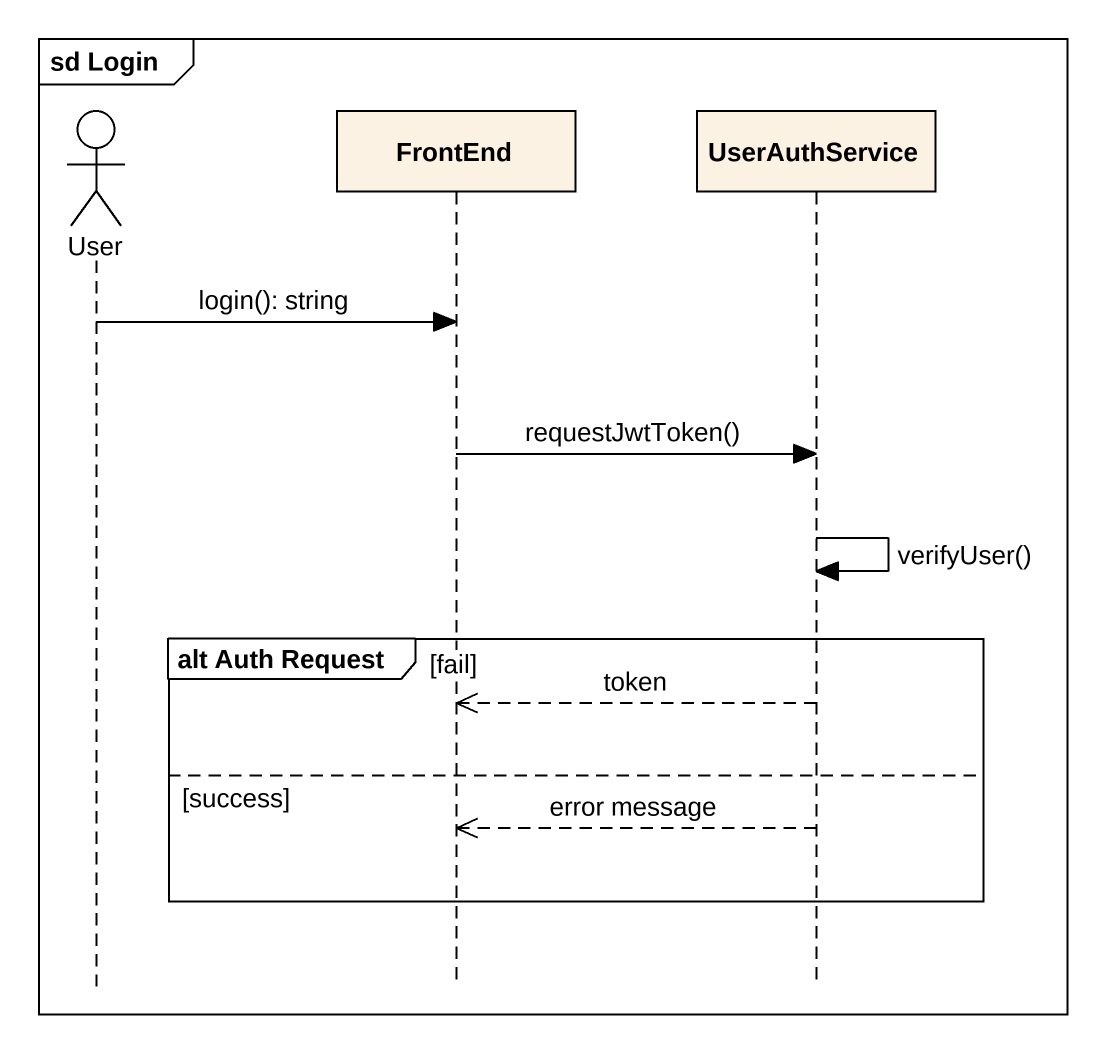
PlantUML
@startuml
mainframe sd Login
hide footbox
actor User
participant FrontEnd
participant UserAuthService

User -> FrontEnd : login(): string
FrontEnd -> UserAuthService : requestJwtToken()
UserAuthService -> UserAuthService : verifyUser()
group alt Auth Request [fail]
  UserAuthService -->> FrontEnd : token
else success
  UserAuthService -->> FrontEnd : error message
end
@enduml
